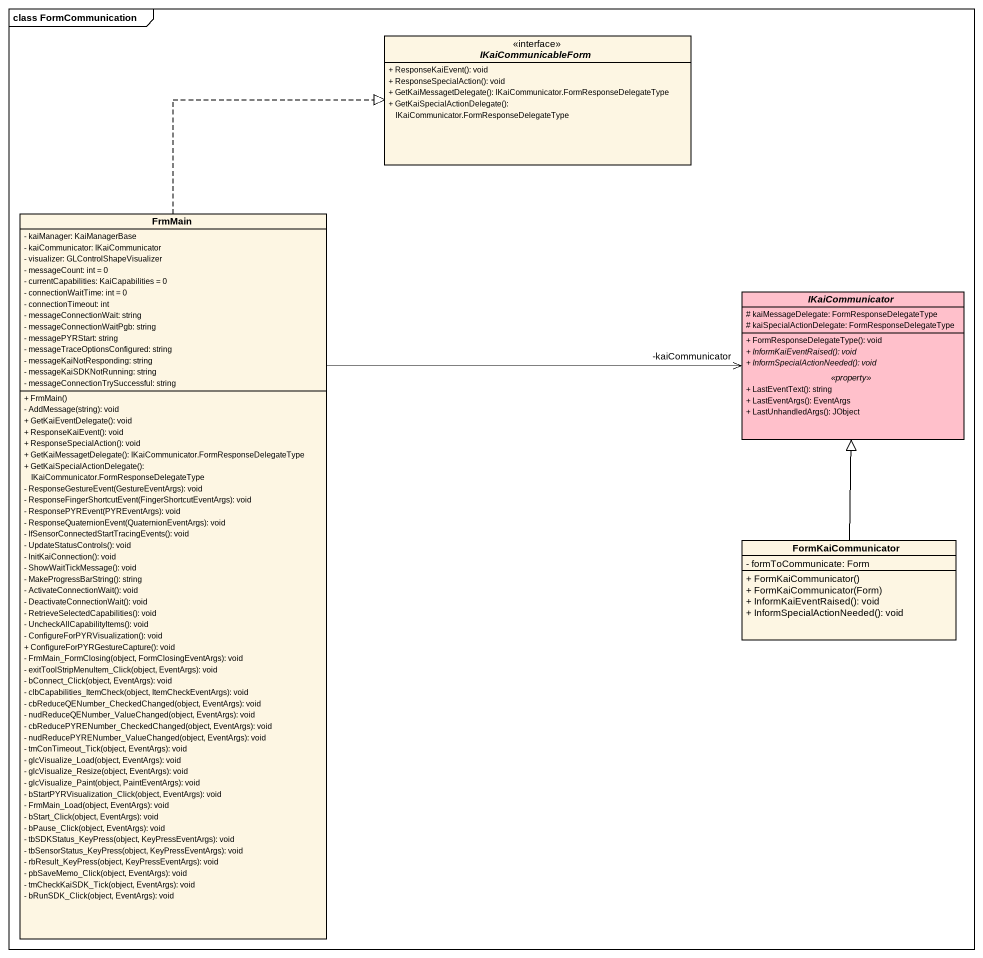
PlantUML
@startuml
mainframe class FormCommunication
hide circle
hide empty members
skinparam classAttributeIconSize 0
interface IKaiCommunicableForm {
  + ResponseKaiEvent(): void
  + ResponseSpecialAction(): void
  + GetKaiMessagetDelegate(): IKaiCommunicator.FormResponseDelegateType
  + GetKaiSpecialActionDelegate(): IKaiCommunicator.FormResponseDelegateType
}
class FrmMain {
  - kaiManager: KaiManagerBase
  - kaiCommunicator: IKaiCommunicator
  - visualizer: GLControlShapeVisualizer
  - messageCount: int = 0
  - currentCapabilities: KaiCapabilities = 0
  - connectionWaitTime: int = 0
  - connectionTimeout: int
  - messageConnectionWait: string
  - messageConnectionWaitPgb: string
  - messagePYRStart: string
  - messageTraceOptionsConfigured: string
  - messageKaiNotResponding: string
  - messageKaiSDKNotRunning: string
  - messageConnectionTrySuccessful: string
  + FrmMain()
  - AddMessage(string): void
  + GetKaiEventDelegate(): void
  + ResponseKaiEvent(): void
  + ResponseSpecialAction(): void
  + GetKaiMessagetDelegate(): IKaiCommunicator.FormResponseDelegateType
  + GetKaiSpecialActionDelegate(): IKaiCommunicator.FormResponseDelegateType
  - ResponseGestureEvent(GestureEventArgs): void
  - ResponseFingerShortcutEvent(FingerShortcutEventArgs): void
  - ResponsePYREvent(PYREventArgs): void
  - ResponseQuaternionEvent(QuaternionEventArgs): void
  - IfSensorConnectedStartTracingEvents(): void
  - UpdateStatusControls(): void
  - InitKaiConnection(): void
  - ShowWaitTickMessage(): void
  - MakeProgressBarString(): string
  - ActivateConnectionWait(): void
  - DeactivateConnectionWait(): void
  - RetrieveSelectedCapabilities(): void
  - UncheckAllCapabilityItems(): void
  - ConfigureForPYRVisualization(): void
  + ConfigureForPYRGestureCapture(): void
  - FrmMain_FormClosing(object, FormClosingEventArgs): void
  - exitToolStripMenuItem_Click(object, EventArgs): void
  - bConnect_Click(object, EventArgs): void
  - clbCapabilities_ItemCheck(object, ItemCheckEventArgs): void
  - cbReduceQENumber_CheckedChanged(object, EventArgs): void
  - nudReduceQENumber_ValueChanged(object, EventArgs): void
  - cbReducePYRENumber_CheckedChanged(object, EventArgs): void
  - nudReducePYRENumber_ValueChanged(object, EventArgs): void
  - tmConTimeout_Tick(object, EventArgs): void
  - glcVisualize_Load(object, EventArgs): void
  - glcVisualize_Resize(object, EventArgs): void
  - glcVisualize_Paint(object, PaintEventArgs): void
  - bStartPYRVisualization_Click(object, EventArgs): void
  - FrmMain_Load(object, EventArgs): void
  - bStart_Click(object, EventArgs): void
  - bPause_Click(object, EventArgs): void
  - tbSDKStatus_KeyPress(object, KeyPressEventArgs): void
  - tbSensorStatus_KeyPress(object, KeyPressEventArgs): void
  - rbResult_KeyPress(object, KeyPressEventArgs): void
  - pbSaveMemo_Click(object, EventArgs): void
  - tmCheckKaiSDK_Tick(object, EventArgs): void
  - bRunSDK_Click(object, EventArgs): void
}
abstract class IKaiCommunicator #FFC0CB {
  # kaiMessageDelegate: FormResponseDelegateType
  # kaiSpecialActionDelegate: FormResponseDelegateType
  --
  + FormResponseDelegateType(): void
  {abstract} + InformKaiEventRaised(): void
  {abstract} + InformSpecialActionNeeded(): void
  .. <<property>> ..
  + LastEventText(): string
  + LastEventArgs(): EventArgs
  + LastUnhandledArgs(): JObject
}
class FormKaiCommunicator {
  - formToCommunicate: Form
  + FormKaiCommunicator()
  + FormKaiCommunicator(Form)
  + InformKaiEventRaised(): void
  + InformSpecialActionNeeded(): void
}
FrmMain .up.|> IKaiCommunicableForm
FrmMain -right-> "-kaiCommunicator" IKaiCommunicator
FormKaiCommunicator -up-|> IKaiCommunicator
@enduml
